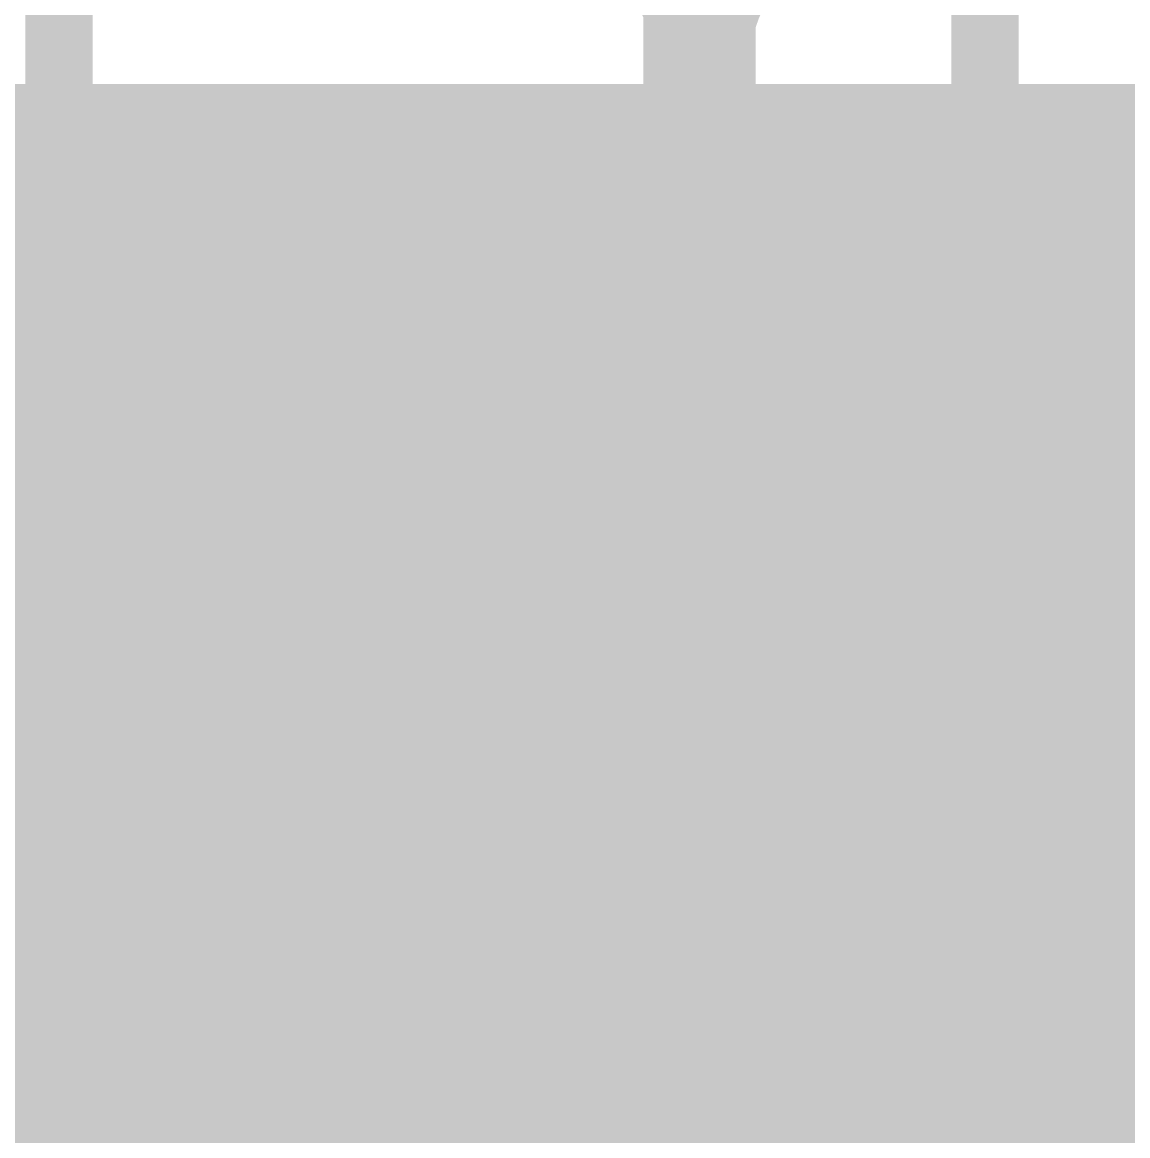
# Model space of a CAD drawing. Header units: inches. Extents: x -0.1 to 94.8, y -0.8 to 67.1.
# Drawn here: x 37.969 to 40.427, y 41.773 to 44.249 of the extents above; entities that cross this region are included whole.
import ezdxf

# ---------------------------------------------------------------- set-up
doc = ezdxf.new("R2010")
doc.units = ezdxf.units.IN
for name, color, linetype in [('Board Layer Stack Bottom Solder', 6, 'Continuous'), ('Bottom Layer', 5, 'Continuous'), ('Bottom Paste', 16, 'Continuous'), ('Layer 2', 16, 'Continuous'), ('Mechanical 13', 56, 'Continuous'), ('Top Layer', 1, 'Continuous'), ('Top Overlay', 2, 'Continuous')]:
    doc.layers.add(name, color=color, linetype=linetype)
doc.styles.add('Arial', font='', dxfattribs={"height": 0.2})
doc.styles.get('Arial').set_extended_font_data('Arial')

# ---------------------------------------------------------------- blocks, each defined once
blk = doc.blocks.new('LQFP128_14_14_____________B_103')
at = {"layer": 'Board Layer Stack Bottom Solder'}
for points in [[(-1.22660029, -6.8983987), (-0.77340079, -6.8983987), (-0.77340079, -9.101599779999999), (-1.22660029, -9.101599779999999)], [(-0.82659855, -6.8983987), (-0.37339905, -6.8983987), (-0.37339905, -9.101599779999999), (-0.82659855, -9.101599779999999)], [(-0.42659935, -6.8983987), (0.02660015, -6.8983987), (0.02660015, -9.101599779999999), (-0.42659935, -9.101599779999999)], [(-0.02660015, -6.8983987), (0.42659935, -6.8983987), (0.42659935, -9.101599779999999), (-0.02660015, -9.101599779999999)], [(0.37339905, -6.8983987), (0.82659855, -6.8983987), (0.82659855, -9.101599779999999), (0.37339905, -9.101599779999999)], [(0.77340079, -6.8983987), (1.22660029, -6.8983987), (1.22660029, -9.101599779999999), (0.77340079, -9.101599779999999)], [(1.17339999, -6.8983987), (1.62659949, -6.8983987), (1.62659949, -9.101599779999999), (1.17339999, -9.101599779999999)]]:
    blk.add_hatch(color=6, dxfattribs=at).paths.add_polyline_path(points)
at = {"layer": 'Bottom Layer'}
for points in [[(-1.12500029, -6.9999987), (-0.8750007900000001, -6.9999987), (-0.8750007900000001, -8.99999978), (-1.12500029, -8.99999978)], [(-0.7249985499999999, -6.9999987), (-0.4749990499999999, -6.9999987), (-0.4749990499999999, -8.99999978), (-0.7249985499999999, -8.99999978)], [(-0.32499935, -6.9999987), (-0.07499984999999999, -6.9999987), (-0.07499984999999999, -8.99999978), (-0.32499935, -8.99999978)], [(0.07499984999999999, -6.9999987), (0.32499935, -6.9999987), (0.32499935, -8.99999978), (0.07499984999999999, -8.99999978)], [(0.4749990499999999, -6.9999987), (0.7249985499999999, -6.9999987), (0.7249985499999999, -8.99999978), (0.4749990499999999, -8.99999978)], [(0.8750007900000001, -6.9999987), (1.12500029, -6.9999987), (1.12500029, -8.99999978), (0.8750007900000001, -8.99999978)], [(1.27499999, -6.9999987), (1.52499949, -6.9999987), (1.52499949, -8.99999978), (1.27499999, -8.99999978)]]:
    blk.add_hatch(color=5, dxfattribs=at).paths.add_polyline_path(points)
at = {"layer": 'Bottom Paste'}
for points in [[(-1.12500029, -6.9999987), (-0.8750007900000001, -6.9999987), (-0.8750007900000001, -8.99999978), (-1.12500029, -8.99999978)], [(-0.7249985499999999, -6.9999987), (-0.4749990499999999, -6.9999987), (-0.4749990499999999, -8.99999978), (-0.7249985499999999, -8.99999978)], [(-0.32499935, -6.9999987), (-0.07499984999999999, -6.9999987), (-0.07499984999999999, -8.99999978), (-0.32499935, -8.99999978)], [(0.07499984999999999, -6.9999987), (0.32499935, -6.9999987), (0.32499935, -8.99999978), (0.07499984999999999, -8.99999978)], [(0.4749990499999999, -6.9999987), (0.7249985499999999, -6.9999987), (0.7249985499999999, -8.99999978), (0.4749990499999999, -8.99999978)], [(0.8750007900000001, -6.9999987), (1.12500029, -6.9999987), (1.12500029, -8.99999978), (0.8750007900000001, -8.99999978)], [(1.27499999, -6.9999987), (1.52499949, -6.9999987), (1.52499949, -8.99999978), (1.27499999, -8.99999978)]]:
    blk.add_hatch(color=16, dxfattribs=at).paths.add_polyline_path(points)
at = {"layer": 'Mechanical 13'}
blk.add_lwpolyline([(-7.00000124, -7.00000124, 0.11999976, 0.11999976, 0), (7.00000124, -7.00000124, 0.11999976, 0.11999976, 0)], format="xyseb", dxfattribs=at)

msp = doc.modelspace()

# ---------------------------------------------------------------- hatches: boundary and pattern name
at = {"layer": 'Bottom Layer'}
for points in [[(39.37999998, 44.11136212), (39.37888492, 44.14217994), (39.37554482, 44.17197668), (39.36997459999999, 44.20075233999999), (39.3621768, 44.22850692), (39.35214888, 44.25524041999999), (39.33989592, 44.28095537999999), (39.32541538, 44.30564926), (39.30870471999999, 44.32932206), (39.28976648, 44.35197632), (39.26860066, 44.37360949999999), (39.6885414, 44.3806072), (39.66791914, 44.3581155), (39.64946603999999, 44.33463828), (39.63318464, 44.31017554), (39.61907494, 44.28472982), (39.6071344, 44.25829604), (39.59736556, 44.23087928), (39.58976842, 44.20247954), (39.58434044, 44.17309174), (39.58108416, 44.14272096), (39.57999958, 44.11136212)], [(39.57999958, 44.20695248), (39.58021802, 44.16895153999999), (39.58790152, 44.0389518), (39.59075648, 44.02495386), (39.59404831999999, 44.01495388), (39.59777957999999, 44.00895186), (39.60195026, 44.00695288), (39.3580493, 44.00695288), (39.36221998, 44.00895186), (39.36595124, 44.01495388), (39.36924308, 44.02495386), (39.37209804, 44.0389518), (39.37451358, 44.05695278), (39.37802386, 44.1049537), (39.37999998, 44.20695248)], [(38.2010031, 41.93100071999999), (38.19795509999999, 42.0130478), (38.36204926, 42.0130478), (38.35900126, 41.93100071999999)], [(39.8009999, 41.93100071999999), (39.79795444, 42.0130478), (39.9620486, 42.0130478), (39.95900314, 41.93100071999999)], [(40.2009991, 41.93100071999999), (40.19795364, 42.0130478), (40.3620478, 42.0130478), (40.35900234, 41.93100071999999)]]:
    msp.add_hatch(color=5, dxfattribs=at).paths.add_polyline_path(points)
at = {"layer": 'Top Layer'}
msp.add_hatch(color=1, dxfattribs=at).paths.add_polyline_path([(50.64999776, 55.75000025999999), (50.64999776, 51.1538728), (50.52527868, 51.07053794), (50.51450908, 51.07499817999999), (50.33548988, 51.07499817999999), (50.17009523999999, 51.00648929999999), (50.04350926, 50.87990332), (49.97500038, 50.71450867999999), (49.97500038, 50.53548948), (50.04350926, 50.37009483999999), (50.17009523999999, 50.24350886), (50.33548988, 50.17499998), (50.51450908, 50.17499998), (50.52527868, 50.17946022), (50.64999776, 50.09612536), (50.64999776, 43.52499296), (48.72500288, 41.60000315999999), (34.10000292, 41.60000315999999), (33.34999934, 40.84999958), (27.89999754, 40.84999958), (27.14999142, 41.60000062), (26.60000268, 41.60000315999999), (16.40000022, 41.60000315999999), (16.40000022, 44.65000214), (21.15000342, 44.65000214), (23.99999772, 47.49999644), (23.99999772, 48.74999648), (27.25000138, 52.00000014), (28.04999724, 51.9999976), (29.92499984, 53.8750002), (29.92499984, 54.60962915999999), (32.14999666, 57.4999993), (33.09999984, 57.49999676), (33.09999984, 56.82499937999999), (32.40000123999999, 55.67499913999999), (32.26265582, 55.46499701999999), (31.91550132, 55.46499701999999), (31.91550132, 55.3099986), (32.09291016, 55.3099986), (32.09291016, 54.7099998), (31.91550132, 54.7099998), (31.91550132, 54.55500138), (31.9999995, 54.55500138), (31.9999995, 53.98089788), (31.93398744, 53.82153065999999), (31.93398744, 53.64251146), (31.9999995, 53.48314423999999), (31.9999995, 52.95000077999999), (32.249999, 52.95000077999999), (32.249999, 52.39999934), (31.9999995, 52.39999934), (31.9999995, 51.93157508), (31.97221952, 51.9037951), (31.90371064, 51.73840045999999), (31.90371064, 51.55938125999999), (31.97221952, 51.39398662), (31.9999995, 51.36620663999999), (31.9999995, 51.16139627999999), (31.96850858, 51.12990536), (31.8999997, 50.96451072), (31.8999997, 50.78549152), (31.95111974, 50.66207799999999), (31.89594586, 50.54481128), (31.86439652, 50.51207575999999), (30.7799994, 50.51207575999999), (30.7799994, 50.33466692), (30.1800006, 50.33466692), (30.1800006, 50.51207575999999), (28.97690166, 50.51207575999999), (28.97690166, 50.18499996), (29.15430796, 50.18499996), (29.15430796, 49.58500116), (28.97690166, 49.58500116), (28.97690166, 49.3124998), (28.68749914, 49.3124998), (27.62499936, 48.25000002), (27.62499936, 45.37499942), (29.74999892, 43.24999986), (33.00000004, 43.24999986), (33.49999904, 43.74999886), (47.24999694, 43.74999886), (48.00000052, 44.50000244), (48.00000052, 48.50132286), (48.15000276, 48.5948736), (48.23419614, 48.5599994), (48.41321534, 48.5599994), (48.57860998, 48.62850828), (48.70519596, 48.75509425999999), (48.77370484, 48.9204889), (48.77370484, 49.09950809999999), (48.70519596, 49.26490274), (48.57860998, 49.39148872), (48.41321534, 49.45999759999999), (48.23419614, 49.45999759999999), (48.15000276, 49.4251234), (48.00000052, 49.51867414), (48.00000052, 50.57647237999999), (48.15000022, 50.63860586), (48.1700967, 50.61850938), (48.3354888, 50.5500005), (48.33970265999999, 50.40000079999999), (48.32500114, 50.36450938), (48.32500114, 50.18549018), (48.39351002, 50.02009554), (48.520096, 49.89350956), (48.68549064, 49.82500068), (48.86450984, 49.82500068), (49.02990448, 49.89350956), (49.15649045999999, 50.02009554), (49.22499934, 50.18549018), (49.22499934, 50.36450938), (49.15649045999999, 50.52990402), (49.02990448, 50.65649), (48.86451238, 50.72499887999999), (48.86029851999999, 50.87499857999999), (48.87500004, 50.91049), (48.87500004, 51.08950919999999), (48.84708543999999, 51.15689794), (48.94731384, 51.30690017999999), (49.13207598, 51.30690017999999), (49.13207598, 52.50999912), (48.95466714, 52.50999912), (48.95466714, 53.10999792), (49.13207598, 53.10999792), (49.13207598, 54.31309685999999), (48.80500018, 54.31309685999999), (48.80500018, 54.13569055999999), (48.20500138, 54.13569055999999), (48.20500138, 54.31309685999999), (48.00000052, 54.31309685999999), (48.00000052, 55.49999822), (46.29998613999999, 57.20000498), (43.70000658, 57.19998974), (43.37500087999999, 57.52499289999999), (43.37499834, 57.82507866), (43.79991493999999, 58.25000033999999), (48.14999006, 58.25000033999999)])

# ---------------------------------------------------------------- linework, layer by layer
at = {"layer": 'Bottom Layer'}
for points in [[(39.47999978, 43.01000034, 0.1999996, 0.1999996, 0), (39.47999978, 44.3013211, 0.1999996, 0.1999996, 0)], [(38.28000218, 41.93100071999999, 0.1580007, 0.1580007, 0), (38.28000218, 43.01000034, 0.1580007, 0.1580007, 0)], [(38.68000138, 41.99605266, 0.1580007, 0.1580007, 0), (38.68000138, 43.01000034, 0.1580007, 0.1580007, 0)], [(39.08000058, 41.99605266, 0.1580007, 0.1580007, 0), (39.08000058, 43.01000034, 0.1580007, 0.1580007, 0)], [(39.88000152, 41.93100071999999, 0.1580007, 0.1580007, 0), (39.88000152, 43.01000034, 0.1580007, 0.1580007, 0)], [(40.28000072, 41.93100071999999, 0.1580007, 0.1580007, 0), (40.28000072, 43.01000034, 0.1580007, 0.1580007, 0)], [(38.72600078, 41.88500131999999, 0.1580007, 0.1580007, -0.1989123673796691), (38.68000138, 41.99605266, 0.1580007, 0.1580007, 0)], [(39.08000058, 41.99605266, 0.1580007, 0.1580007, -0.1989123673796691), (39.03400118, 41.88500131999999, 0.1580007, 0.1580007, 0)], [(38.20284714, 41.15157632, 0.1580007, 0.1580007, -0.1989123673796565), (37.88000044, 41.93100071999999, 0.1580007, 0.1580007, 0)], [(38.57769271999999, 41.2123128, 0.1580007, 0.1580007, -0.198912367379658), (38.28000218, 41.93100071999999, 0.1580007, 0.1580007, 0)], [(40.29074238, 40.93867098, 0.1580007, 0.1580007, -0.1987828535962243), (39.87999898, 41.93100071999999, 0.1580007, 0.1580007, 0)], [(40.54818153999999, 41.1340681, 0.1580007, 0.1580007, -0.1637507890690606), (40.27999817999999, 41.93100071999999, 0.1580007, 0.1580007, 0)], [(38.72600078, 41.86000264, 0.1580007, 0.1580007, 0), (38.72600078, 41.88500131999999, 0.1580007, 0.1580007, 0)], [(39.03400118, 41.86000264, 0.1580007, 0.1580007, 0), (39.03400118, 41.88500131999999, 0.1580007, 0.1580007, 0)], [(38.90742789999999, 41.42199488, 0.1580007, 0.1580007, -0.198912367379658), (38.72600078, 41.86000264, 0.1580007, 0.1580007, 0)], [(39.12521766, 41.63978718, 0.1580007, 0.1580007, -0.198912367379658), (39.03400118, 41.86000264, 0.1580007, 0.1580007, 0)]]:
    msp.add_lwpolyline(points, format="xyseb", dxfattribs=at)
for points in [[(39.42999988, 44.3013211, 0.0999998, 0.0999998, 1), (39.52999968, 44.3013211, 0.0999998, 0.0999998, 1)], [(39.42999988, 43.01000034, 0.0999998, 0.0999998, 1), (39.52999968, 43.01000034, 0.0999998, 0.0999998, 1)], [(38.24050264, 43.01000034, 0.07899908, 0.07899908, 1), (38.31950172, 43.01000034, 0.07899908, 0.07899908, 1)], [(38.64050184, 43.01000034, 0.07899908, 0.07899908, 1), (38.71950092, 43.01000034, 0.07899908, 0.07899908, 1)], [(39.04050104, 43.01000034, 0.07899908, 0.07899908, 1), (39.11950012, 43.01000034, 0.07899908, 0.07899908, 1)], [(39.84050198, 43.01000034, 0.07899908, 0.07899908, 1), (39.91950105999999, 43.01000034, 0.07899908, 0.07899908, 1)], [(40.24050118, 43.01000034, 0.07899908, 0.07899908, 1), (40.31950026, 43.01000034, 0.07899908, 0.07899908, 1)], [(38.64050184, 41.99605266, 0.07899908, 0.07899908, 1), (38.71950092, 41.99605266, 0.07899908, 0.07899908, 1)], [(38.64050184, 41.99605266, 0.07899908, 0.07899908, 1), (38.71950092, 41.99605266, 0.07899908, 0.07899908, 1)], [(39.04050104, 41.99605266, 0.07899908, 0.07899908, 1), (39.11950012, 41.99605266, 0.07899908, 0.07899908, 1)], [(39.04050104, 41.99605266, 0.07899908, 0.07899908, 1), (39.11950012, 41.99605266, 0.07899908, 0.07899908, 1)], [(38.24050264, 41.93100071999999, 0.07899908, 0.07899908, 1), (38.31950172, 41.93100071999999, 0.07899908, 0.07899908, 1)], [(38.24050264, 41.93100071999999, 0.07899908, 0.07899908, 1), (38.31950172, 41.93100071999999, 0.07899908, 0.07899908, 1)], [(39.84049943999999, 41.93100071999999, 0.07899908, 0.07899908, 1), (39.91949852, 41.93100071999999, 0.07899908, 0.07899908, 1)], [(39.84050198, 41.93100071999999, 0.07899908, 0.07899908, 1), (39.91950105999999, 41.93100071999999, 0.07899908, 0.07899908, 1)], [(40.24049864, 41.93100071999999, 0.07899908, 0.07899908, 1), (40.31949771999999, 41.93100071999999, 0.07899908, 0.07899908, 1)], [(40.24050118, 41.93100071999999, 0.07899908, 0.07899908, 1), (40.31950026, 41.93100071999999, 0.07899908, 0.07899908, 1)], [(38.68650124, 41.88500131999999, 0.07899908, 0.07899908, 1), (38.76550032, 41.88500131999999, 0.07899908, 0.07899908, 1)], [(38.68650124, 41.88500131999999, 0.07899908, 0.07899908, 1), (38.76550032, 41.88500131999999, 0.07899908, 0.07899908, 1)], [(38.99450164, 41.88500131999999, 0.07899908, 0.07899908, 1), (39.07350072, 41.88500131999999, 0.07899908, 0.07899908, 1)], [(38.99450164, 41.88500131999999, 0.07899908, 0.07899908, 1), (39.07350072, 41.88500131999999, 0.07899908, 0.07899908, 1)], [(38.68650124, 41.86000264, 0.07899908, 0.07899908, 1), (38.76550032, 41.86000264, 0.07899908, 0.07899908, 1)], [(38.68650124, 41.86000264, 0.07899908, 0.07899908, 1), (38.76550032, 41.86000264, 0.07899908, 0.07899908, 1)], [(38.99450164, 41.86000264, 0.07899908, 0.07899908, 1), (39.07350072, 41.86000264, 0.07899908, 0.07899908, 1)], [(38.99450164, 41.86000264, 0.07899908, 0.07899908, 1), (39.07350072, 41.86000264, 0.07899908, 0.07899908, 1)]]:
    msp.add_lwpolyline(points, format="xyseb", close=True, dxfattribs=at)
at = {"layer": 'Layer 2'}
for points in [[(38.0500001, 39.48999976, 0.1499997, 0.1499997, 0), (38.0500001, 51.29999899999999, 0.1499997, 0.1499997, 0)], [(40.11000105999999, 31.5000005, 0.1499997, 0.1499997, 0), (40.11000105999999, 48.1399977, 0.1499997, 0.1499997, 0)]]:
    msp.add_lwpolyline(points, format="xyseb", dxfattribs=at)
at = {"layer": 'Top Layer'}
for points in [[(39.47500106, 43.22499864, 0.2499995, 0.2499995, 0), (39.47500106, 44.59132052, 0.2499995, 0.2499995, 0)], [(37.49999866, 43.19999996, 0.2499995, 0.2499995, 0), (39.49999974, 43.19999996, 0.2499995, 0.2499995, 0)], [(39.49999974, 43.19999996, 0.2499995, 0.2499995, 0), (42.47855106, 43.19999996, 0.2499995, 0.2499995, 0)], [(39.47500106, 43.22499864, 0.1999996, 0.1999996, 0), (39.49999974, 43.19999996, 0.1999996, 0.1999996, 0)]]:
    msp.add_lwpolyline(points, format="xyseb", dxfattribs=at)
for points in [[(39.41250182, 43.22499864, 0.12499848, 0.12499848, 1), (39.5375003, 43.22499864, 0.12499848, 0.12499848, 1)], [(39.4375005, 43.19999996, 0.12499848, 0.12499848, 1), (39.56249898, 43.19999996, 0.12499848, 0.12499848, 1)], [(39.4375005, 43.19999996, 0.12499848, 0.12499848, 1), (39.56249898, 43.19999996, 0.12499848, 0.12499848, 1)], [(39.42500116, 43.22499864, 0.0999998, 0.0999998, 1), (39.52500096, 43.22499864, 0.0999998, 0.0999998, 1)], [(39.44999984, 43.19999996, 0.0999998, 0.0999998, 1), (39.54999964, 43.19999996, 0.0999998, 0.0999998, 1)]]:
    msp.add_lwpolyline(points, format="xyseb", close=True, dxfattribs=at)

# ---------------------------------------------------------------- block references
msp.add_blockref('LQFP128_14_14_____________B_103', (38.88000098, 51.00999958000001))

# ---------------------------------------------------------------- texts
at = {"layer": 'Top Overlay', "style": 'Arial'}
msp.add_text('C16', height=0.8000009399999999, rotation=90, dxfattribs=at).set_placement((39.87486818, 42.10032474))

doc.saveas('drawing.dxf')
